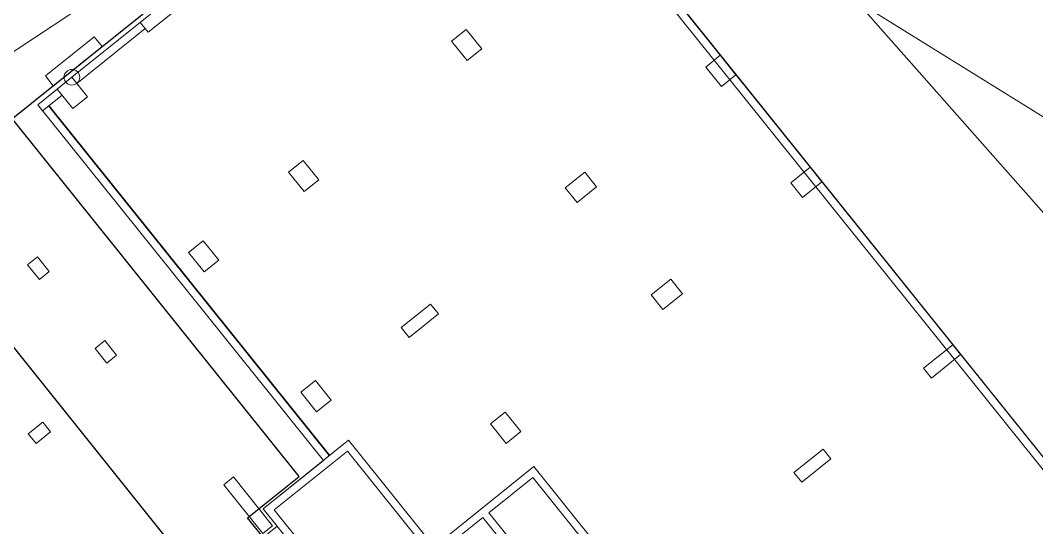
# Model space of a CAD drawing. Header units: metres. Extents: x 7511825 to 7512099, y 4692231 to 4692445.
# Drawn here: x 7511935.95 to 7511968.46, y 4692359.23 to 4692375.46 of the extents above; entities that cross this region are included whole.
import ezdxf

# ---------------------------------------------------------------- set-up
doc = ezdxf.new("R2010")
doc.units = ezdxf.units.M
doc.header["$XCLIPFRAME"] = 0
doc.header["$PDMODE"] = 32
doc.header["$PDSIZE"] = 0.5
for name, color, linetype, lineweight in [('A - objekti 1 gjendja faktike_Pen_No__1', 7, 'Continuous', 0), ('A - Perdhesa Polyine_Pen_No__6', 1, 'Continuous', 0), ('A - Pllaka mbi bodrum_Pen_No__42', 8, 'Continuous', 25), ('A - Pllaka Perdhes_Pen_No__42', 8, 'Continuous', 25), ('A - Shtyllat_Pen_No__1', 7, 'Continuous', 0), ('Matjet_04.12.2019', 1, 'Continuous', 0), ('Parcela Baze', 7, 'Continuous', 0), ('shytllat', 5, 'Continuous', 0)]:
    doc.layers.add(name, color=color, linetype=linetype, lineweight=lineweight)
doc.layers.add('A - objekti 1 gjendja faktike_Pen_No__8', color=7, linetype='Continuous', lineweight=0, true_color=0xa80f02)
doc.layers.add('parcelat e vjetra', color=7, linetype='Continuous', lineweight=0, true_color=0x848443)
for name, color, linetype in [('A - Pllaka mbi bodrum', 7, 'Continuous'), ('A - Pllaka Perdhes', 7, 'Continuous'), ('fer +', 32, 'Continuous')]:
    doc.layers.add(name, color=color, linetype=linetype)
picture_1 = doc.add_image_def('image1.tif', size_in_pixel=(11235, 8447))

# ---------------------------------------------------------------- blocks, each defined once
blk = doc.blocks.new('Slab_2', base_point=(52250, 0))
at = {"layer": 'A - Pllaka Perdhes_Pen_No__42', "color": 8, "linetype": 'Continuous', "lineweight": 25, "flags": 128}
blk.add_lwpolyline([(52250, 0), (73150, 0), (73150, -14958), (72314, -15145), (75434, -29049), (55508, -33521), (54446, -28788), (53340, -23861), (52250, -19001)], close=True, dxfattribs=at)
blk = doc.blocks.new('Slab_5', base_point=(52202, -19051))
at = {"layer": 'A - Pllaka mbi bodrum_Pen_No__42', "color": 8, "linetype": 'Continuous', "lineweight": 25, "flags": 128}
blk.add_lwpolyline([(52202, -19051), (4150, -19050), (4150, -24901), (27100, -24901), (27100, -53141), (34367, -53141), (34572, -54048), (58272, -48655), (58121, -47975), (60180, -47516), (56977, -33242), (55470, -33580), (54395, -28800), (53758, -28901), (42448, -29954), (42022, -24921), (53287, -23873)], close=True, dxfattribs=at)
blk = doc.blocks.new('Slab_7', base_point=(4150, -19050))
at = {"layer": 'A - Pllaka mbi bodrum_Pen_No__42', "color": 8, "linetype": 'Continuous', "lineweight": 25, "flags": 128}
blk.add_lwpolyline([(4150, -19050), (4150, -24901), (27100, -24901), (27100, -53141), (34367, -53141), (34572, -54048), (55898, -49195), (55730, -48438), (52543, -34237), (55470, -33580), (54395, -28800), (53758, -28901), (42448, -29954), (42022, -24921), (53287, -23873), (52202, -19051)], close=True, dxfattribs=at)

msp = doc.modelspace()

# ---------------------------------------------------------------- linework, layer by layer
at = {"layer": 'A - objekti 1 gjendja faktike_Pen_No__1', "color": 7, "linetype": 'Continuous', "lineweight": 13}
for p, q in [((7511950.565, 4692384.053), (7511937.594, 4692373.635)), ((7511950.565, 4692384.053), (7511970.162, 4692359.624)), ((7511936.502, 4692372.758), (7511937.594, 4692373.635)), ((7511937.594, 4692373.635), (7511937.594, 4692373.635)), ((7511945.644, 4692361.378), (7511936.502, 4692372.758)), ((7511943.717, 4692359.831), (7511945.644, 4692361.378)), ((7511944.163, 4692359.276), (7511943.717, 4692359.831)), ((7511924.818, 4692343.735), (7511944.163, 4692359.276))]:
    msp.add_line(p, q, dxfattribs=at)
at = {"layer": 'A - objekti 1 gjendja faktike_Pen_No__8', "color": 14, "linetype": 'Continuous', "lineweight": 35, "true_color": 0xa80f02}
msp.add_line((7511945.839, 4692361.534), (7511936.855, 4692372.72), dxfattribs=at)
at = {"layer": 'A - objekti 1 gjendja faktike_Pen_No__8', "color": 14, "linetype": 'Continuous', "lineweight": 0, "true_color": 0xa80f02}
msp.add_lwpolyline([(7511940.875, 4692330.404), (7511972.942, 4692356.159), (7511951.05, 4692383.416), (7511950.855, 4692383.26), (7511972.591, 4692356.198), (7511940.719, 4692330.599)], close=True, dxfattribs=at)
at = {"layer": 'A - objekti 1 gjendja faktike_Pen_No__8', "color": 14, "linetype": 'Continuous', "lineweight": 0, "true_color": 0xa80f02, "flags": 128}
for points in [[(7511939.779, 4692375.39), (7511937.594, 4692373.635)], [(7511937.751, 4692373.439), (7511939.936, 4692375.195)], [(7511936.502, 4692372.758), (7511945.644, 4692361.378)]]:
    msp.add_lwpolyline(points, dxfattribs=at)
msp.add_lwpolyline([(7511936.659, 4692372.563), (7511937.283, 4692373.064), (7511937.126, 4692373.259), (7511936.502, 4692372.758)], close=True, dxfattribs=at)
at = {"layer": 'A - Perdhesa Polyine_Pen_No__6', "linetype": 'Continuous', "lineweight": 0}
msp.add_lwpolyline([(7511916.877, 4692400.068), (7511925.22, 4692382.997), (7511934.523, 4692371.382), (7511950.462, 4692384.149), (7511941.554, 4692395.271), (7511942.222, 4692395.807), (7511935.654, 4692409.245)], close=True, dxfattribs=at)
at = {"layer": 'A - Shtyllat_Pen_No__1', "color": 8, "linetype": 'Continuous', "flags": 128}
for points in [[(7511939.779, 4692375.39), (7511940.03, 4692375.078), (7511941.589, 4692376.33), (7511941.339, 4692376.642)], [(7511949.74, 4692374.79), (7511950.24, 4692374.166), (7511950.708, 4692374.542), (7511950.207, 4692375.166)], [(7511958.341, 4692374.339), (7511957.873, 4692373.963), (7511958.374, 4692373.339), (7511958.842, 4692373.715)], [(7511937.594, 4692373.635), (7511937.126, 4692373.259), (7511937.627, 4692372.635), (7511938.095, 4692373.011)], [(7511945.493, 4692370.353), (7511944.992, 4692370.977), (7511944.524, 4692370.601), (7511945.025, 4692369.977)], [(7511960.593, 4692370.258), (7511960.969, 4692369.79), (7511961.592, 4692370.291), (7511961.217, 4692370.759)], [(7511953.38, 4692370.098), (7511953.756, 4692369.63), (7511954.379, 4692370.131), (7511954.004, 4692370.599)], [(7511941.826, 4692367.408), (7511942.293, 4692367.783), (7511941.792, 4692368.407), (7511941.325, 4692368.031)], [(7511956.13, 4692366.673), (7511956.506, 4692366.206), (7511957.13, 4692366.707), (7511956.754, 4692367.174)], [(7511948.133, 4692365.627), (7511948.384, 4692365.315), (7511949.32, 4692366.067), (7511949.069, 4692366.379)], [(7511964.844, 4692364.326), (7511965.095, 4692364.014), (7511966.03, 4692364.765), (7511965.78, 4692365.077)], [(7511945.419, 4692362.934), (7511945.887, 4692363.31), (7511945.386, 4692363.933), (7511944.918, 4692363.558)], [(7511951.46, 4692362.923), (7511950.992, 4692362.547), (7511951.493, 4692361.923), (7511951.961, 4692362.299)], [(7511949.182, 4692358.617), (7511952.379, 4692361.184), (7511954.32, 4692358.768), (7511954.125, 4692358.611), (7511952.341, 4692360.833), (7511950.937, 4692359.706), (7511952.722, 4692357.484), (7511952.527, 4692357.327), (7511950.742, 4692359.549), (7511949.339, 4692358.422), (7511951.124, 4692356.2), (7511950.387, 4692355.608), (7511950.23, 4692355.803), (7511950.772, 4692356.238), (7511946.409, 4692361.671), (7511944.07, 4692359.793), (7511948.433, 4692354.36), (7511949.061, 4692354.864), (7511949.217, 4692354.669), (7511948.395, 4692354.008), (7511943.717, 4692359.831), (7511946.447, 4692362.023)], [(7511960.693, 4692360.992), (7511960.944, 4692360.68), (7511961.879, 4692361.432), (7511961.629, 4692361.743)]]:
    msp.add_lwpolyline(points, close=True, dxfattribs=at)
at = {"layer": 'A - Shtyllat_Pen_No__1', "color": 14, "linetype": 'Continuous', "true_color": 0xa80f02, "flags": 128}
for points in [[(7511939.779, 4692375.39), (7511940.03, 4692375.078), (7511941.589, 4692376.33), (7511941.339, 4692376.642)], [(7511949.74, 4692374.79), (7511950.24, 4692374.166), (7511950.708, 4692374.542), (7511950.207, 4692375.166)], [(7511958.341, 4692374.339), (7511957.873, 4692373.963), (7511958.374, 4692373.339), (7511958.842, 4692373.715)], [(7511937.594, 4692373.635), (7511937.126, 4692373.259), (7511937.627, 4692372.635), (7511938.095, 4692373.011)], [(7511945.493, 4692370.353), (7511944.992, 4692370.977), (7511944.524, 4692370.601), (7511945.025, 4692369.977)], [(7511960.593, 4692370.258), (7511960.969, 4692369.79), (7511961.592, 4692370.291), (7511961.217, 4692370.759)], [(7511953.38, 4692370.098), (7511953.756, 4692369.63), (7511954.379, 4692370.131), (7511954.004, 4692370.599)], [(7511941.826, 4692367.408), (7511942.293, 4692367.783), (7511941.792, 4692368.407), (7511941.325, 4692368.031)], [(7511956.13, 4692366.673), (7511956.506, 4692366.206), (7511957.13, 4692366.707), (7511956.754, 4692367.174)], [(7511948.133, 4692365.627), (7511948.384, 4692365.315), (7511949.32, 4692366.067), (7511949.069, 4692366.379)], [(7511964.844, 4692364.326), (7511965.095, 4692364.014), (7511966.03, 4692364.765), (7511965.78, 4692365.077)], [(7511945.419, 4692362.934), (7511945.887, 4692363.31), (7511945.386, 4692363.933), (7511944.918, 4692363.558)], [(7511951.46, 4692362.923), (7511950.992, 4692362.547), (7511951.493, 4692361.923), (7511951.961, 4692362.299)], [(7511949.182, 4692358.617), (7511952.379, 4692361.184), (7511954.32, 4692358.768), (7511954.125, 4692358.611), (7511952.341, 4692360.833), (7511950.937, 4692359.706), (7511952.722, 4692357.484), (7511952.527, 4692357.327), (7511950.742, 4692359.549), (7511949.339, 4692358.422), (7511951.124, 4692356.2), (7511950.387, 4692355.608), (7511950.23, 4692355.803), (7511950.772, 4692356.238), (7511946.409, 4692361.671), (7511944.07, 4692359.793), (7511948.433, 4692354.36), (7511949.061, 4692354.864), (7511949.217, 4692354.669), (7511948.395, 4692354.008), (7511943.717, 4692359.831), (7511946.447, 4692362.023)], [(7511960.693, 4692360.992), (7511960.944, 4692360.68), (7511961.879, 4692361.432), (7511961.629, 4692361.743)]]:
    msp.add_lwpolyline(points, close=True, dxfattribs=at)
at = {"layer": 'A - Shtyllat_Pen_No__1', "color": 7, "linetype": 'Continuous', "flags": 128}
msp.add_lwpolyline([(7511938.309, 4692374.928), (7511938.559, 4692374.615), (7511936.998, 4692373.365), (7511936.748, 4692373.677)], close=True, dxfattribs=at)
at = {"layer": 'A - Shtyllat_Pen_No__1', "color": 30, "linetype": 'Continuous', "true_color": 0xff6600}
for points in [[(7511936.867, 4692367.421), (7511936.556, 4692367.17), (7511936.179, 4692367.638), (7511936.491, 4692367.889)], [(7511939.024, 4692364.745), (7511938.713, 4692364.494), (7511938.336, 4692364.961), (7511938.648, 4692365.212)], [(7511936.447, 4692361.919), (7511936.196, 4692362.231), (7511936.663, 4692362.607), (7511936.914, 4692362.296)], [(7511944.016, 4692359.288), (7511943.703, 4692359.038), (7511942.455, 4692360.601), (7511942.768, 4692360.85)]]:
    msp.add_lwpolyline(points, close=True, dxfattribs=at)
at = {"layer": 'Matjet_04.12.2019', "color": 1}
msp.add_point((7511937.594, 4692373.635), dxfattribs=at)
at = {"layer": 'Parcela Baze', "flags": 128}
msp.add_lwpolyline([(7511868.089, 4692380.675), (7511937.066, 4692414.438), (7511937.581, 4692414.509), (7511938.619, 4692414.346), (7511942.993, 4692405.116), (7511951.692, 4692387.847), (7511952.79, 4692386.36), (7511954.994, 4692383.377), (7511958.422, 4692378.737), (7511962.664, 4692376.104), (7511969.659, 4692368.194), (7511977.522, 4692360.323), (7511977.965, 4692359.554), (7511977.935, 4692358.579), (7511977.366, 4692357.776), (7511935.682, 4692324.288), (7511925.491, 4692332.643), (7511912.211, 4692343.575), (7511910.408, 4692348.042), (7511907.287, 4692351.18), (7511897.246, 4692360.267), (7511893.466, 4692365.435)], dxfattribs=at)
at = {"layer": 'parcelat e vjetra', "lineweight": 0, "flags": 128}
for points in [[(7511894.291, 4692373.23), (7511902.611, 4692378.579), (7511913.452, 4692385.678), (7511942.993, 4692405.116), (7511951.692, 4692387.847), (7511952.79, 4692386.36), (7511939.92, 4692377.23), (7511934.09, 4692373.38), (7511935.68, 4692370.75), (7511922.3, 4692361.1), (7511923.27, 4692360.23), (7511932.73, 4692351.68), (7511933.22, 4692351.09), (7511920.285, 4692340.217), (7511910.408, 4692348.042), (7511907.287, 4692351.18), (7511897.246, 4692360.267), (7511893.466, 4692365.435), (7511892.786, 4692367.666), (7511892.71, 4692369.743), (7511892.758, 4692370.324), (7511892.856, 4692371.514), (7511894.943, 4692372.976), (7511894.291, 4692373.23)], [(7511894.291, 4692373.23), (7511902.611, 4692378.579), (7511913.452, 4692385.678), (7511942.993, 4692405.116), (7511951.692, 4692387.847), (7511952.79, 4692386.36), (7511939.92, 4692377.23), (7511934.09, 4692373.38), (7511935.68, 4692370.75), (7511922.3, 4692361.1), (7511923.27, 4692360.23), (7511932.73, 4692351.68), (7511933.22, 4692351.09), (7511920.285, 4692340.217), (7511910.408, 4692348.042), (7511907.287, 4692351.18), (7511897.246, 4692360.267), (7511893.466, 4692365.435), (7511892.786, 4692367.666), (7511892.71, 4692369.743), (7511892.758, 4692370.324), (7511892.856, 4692371.514), (7511894.943, 4692372.976), (7511894.291, 4692373.23)], [(7511950.248, 4692331.332), (7511950.248, 4692331.332), (7511962.497, 4692339.88), (7511968.34, 4692344.458), (7511984.021, 4692356.967), (7511973.491, 4692368.387), (7511969.121, 4692372.097), (7511958.422, 4692378.737), (7511952.79, 4692386.36), (7511939.92, 4692377.23), (7511934.09, 4692373.38), (7511935.68, 4692370.75), (7511922.3, 4692361.1), (7511923.27, 4692360.23), (7511932.73, 4692351.68), (7511933.22, 4692351.09), (7511948.43, 4692333.08), (7511949.588, 4692331.967)]]:
    msp.add_lwpolyline(points, dxfattribs=at)
at = {"layer": 'shytllat', "color": 8, "linetype": 'Continuous', "lineweight": 35}
msp.add_line((7511945.839, 4692361.534), (7511936.855, 4692372.72), dxfattribs=at)
at = {"layer": 'shytllat', "color": 8, "linetype": 'Continuous', "lineweight": 0}
msp.add_lwpolyline([(7511940.875, 4692330.404), (7511972.942, 4692356.159), (7511951.05, 4692383.416), (7511950.855, 4692383.26), (7511972.591, 4692356.198), (7511940.719, 4692330.599), (7511940.875, 4692330.404)], dxfattribs=at)
at = {"layer": 'shytllat', "color": 8, "linetype": 'Continuous', "lineweight": 0, "flags": 128}
for points in [[(7511939.779, 4692375.39), (7511937.594, 4692373.635)], [(7511937.751, 4692373.439), (7511939.936, 4692375.195)], [(7511936.502, 4692372.758), (7511945.644, 4692361.378)]]:
    msp.add_lwpolyline(points, dxfattribs=at)
msp.add_lwpolyline([(7511936.659, 4692372.563), (7511937.283, 4692373.064), (7511937.126, 4692373.259), (7511936.502, 4692372.758)], close=True, dxfattribs=at)

# ---------------------------------------------------------------- block references
at = {"layer": 'A - Pllaka mbi bodrum', "color": 8, "linetype": 'Continuous', "lineweight": 25, "xscale": 0.001, "yscale": 0.001, "zscale": 0.001, "rotation": 26.04594870372196}
for name, p in [('Slab_5', (7511925.199, 4692382.931)), ('Slab_7', (7511882.027, 4692361.832))]:
    msp.add_blockref(name, p, dxfattribs=at)
at = {"layer": 'A - Pllaka Perdhes', "color": 8, "linetype": 'Continuous', "lineweight": 25, "xscale": 0.001, "yscale": 0.001, "zscale": 0.001, "rotation": 26.04594870372196}
msp.add_blockref('Slab_2', (7511916.877, 4692400.068), dxfattribs=at)

# ---------------------------------------------------------------- pictures from other files: only their frames are drawn
at = {"layer": 'fer +', "lineweight": 13}
image = msp.add_image(picture_1, insert=(7510761.385, 4690852.668), size_in_units=(2378.075, 1787.948), dxfattribs=at)
image.set_boundary_path([(5025.28, 987.893), (5895.768, 1572.597)])
image.dxf.flags = 15

doc.saveas('drawing.dxf')
